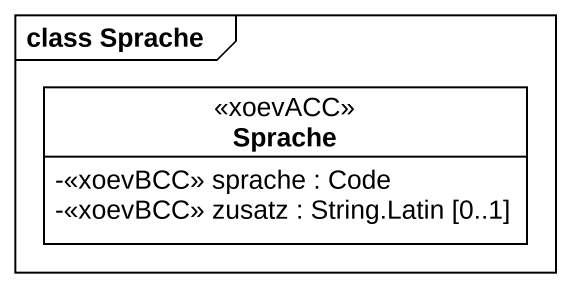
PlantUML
@startuml
mainframe class Sprache
hide circle
hide empty members
skinparam classAttributeIconSize 0
class Sprache <<xoevACC>> {
  -<<xoevBCC>> sprache : Code
  -<<xoevBCC>> zusatz : String.Latin [0..1]
}
@enduml
